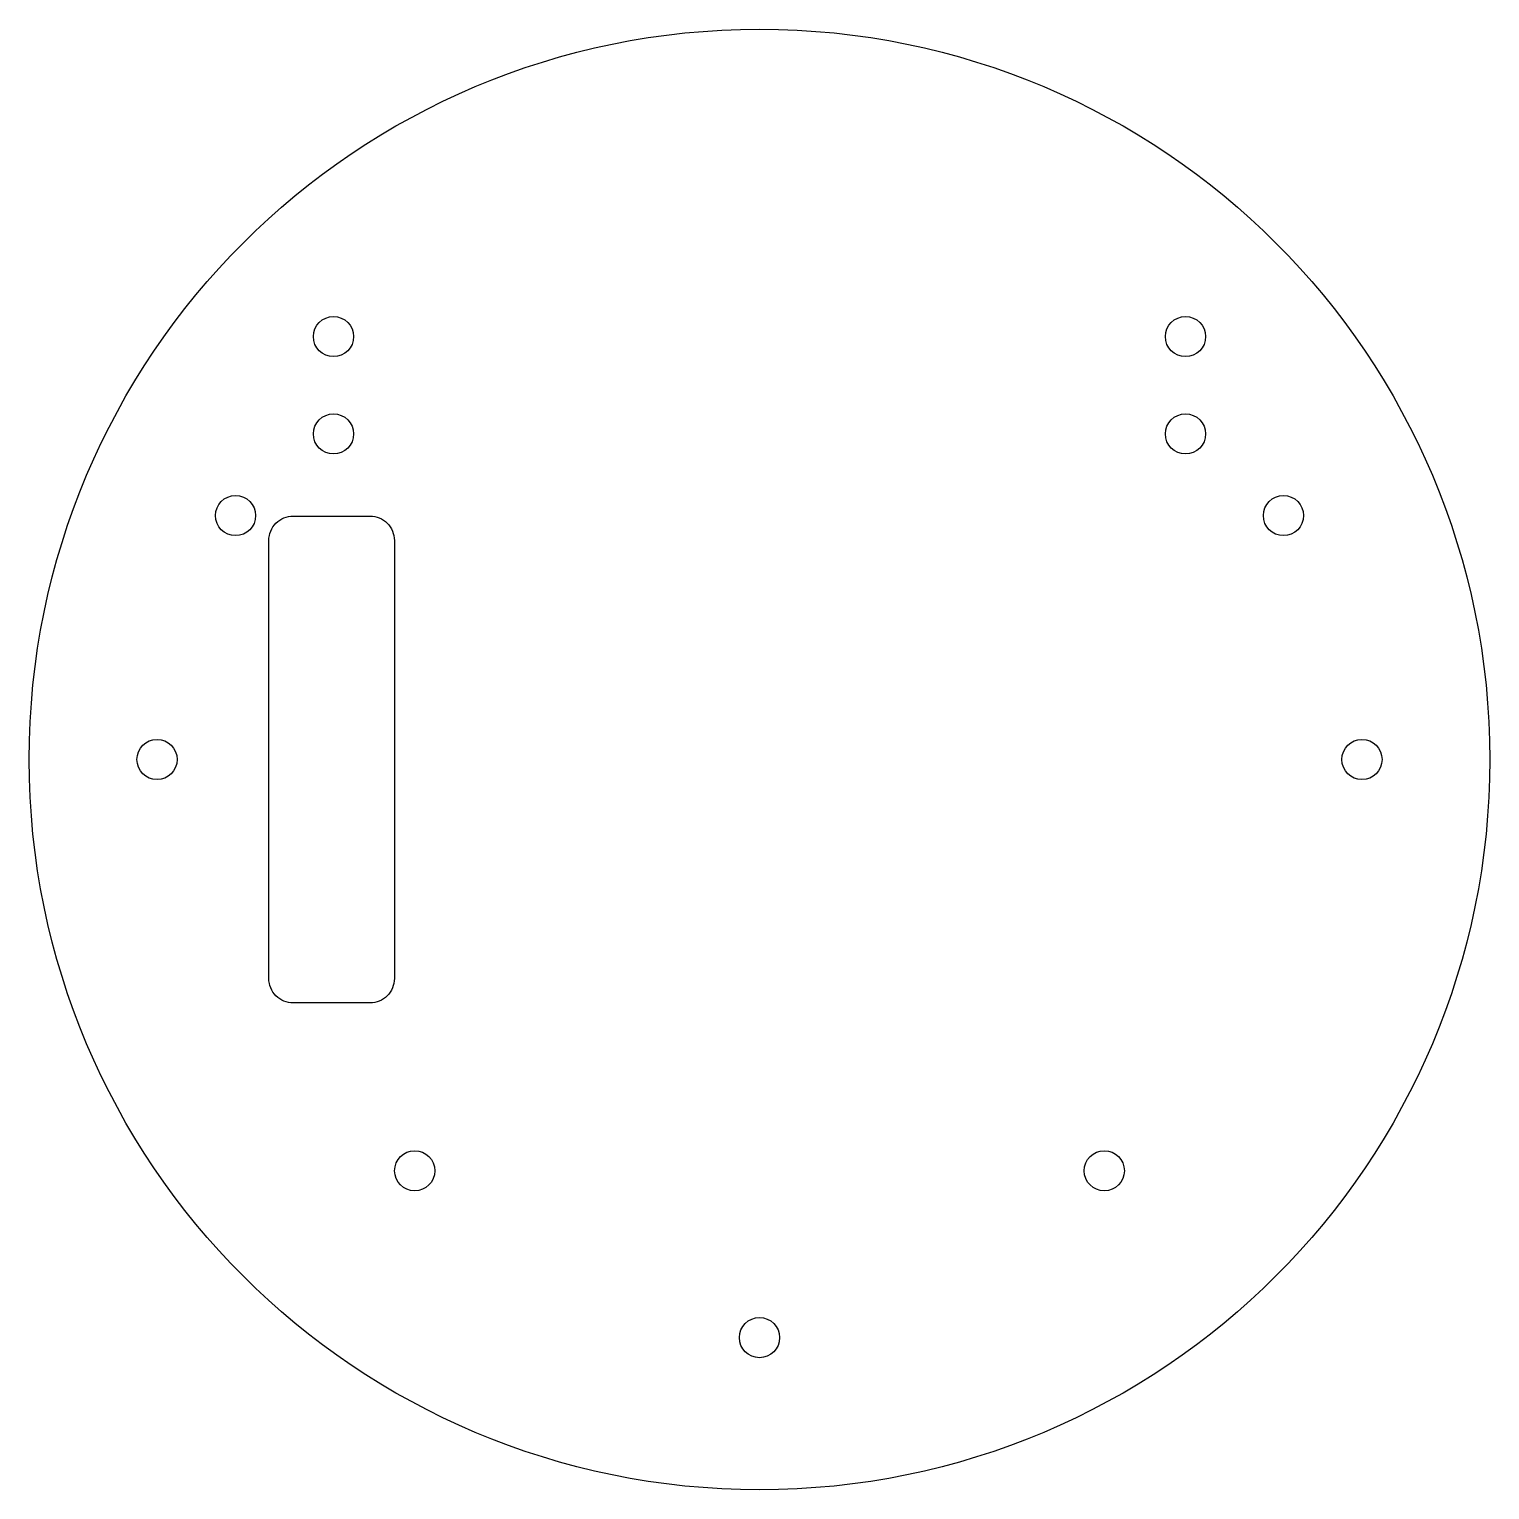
# Model space of a CAD drawing. Header units: millimetres. Extents: x -60 to 60, y -60 to 60.
import ezdxf

# ---------------------------------------------------------------- set-up
doc = ezdxf.new("R2010")
doc.units = ezdxf.units.MM
doc.layers.get('0').update_dxf_attribs({"linetype": 'CONTINUOUS'})

msp = doc.modelspace()

# ---------------------------------------------------------------- linework, layer by layer
msp.add_lwpolyline([(-40.31, -18), (-40.31, 18, -0.414214), (-38.31, 20), (-32, 20, -0.414214), (-30, 18), (-30, -18, -0.414214), (-32, -20), (-38.31, -20, -0.414214)], format="xyb", close=True)
for centre, radius in [((0, 0), 60), ((-35, 34.75), 1.65), ((35, 34.75), 1.65), ((-35, 26.75), 1.65), ((35, 26.75), 1.65), ((-43.05, 20.04), 1.65), ((43.05, 20.04), 1.65), ((-49.5, 0), 1.65), ((49.5, 0), 1.65), ((-28.33, -33.79), 1.65), ((28.33, -33.79), 1.65), ((0, -47.5), 1.65)]:
    msp.add_circle(centre, radius)

doc.saveas('drawing.dxf')
